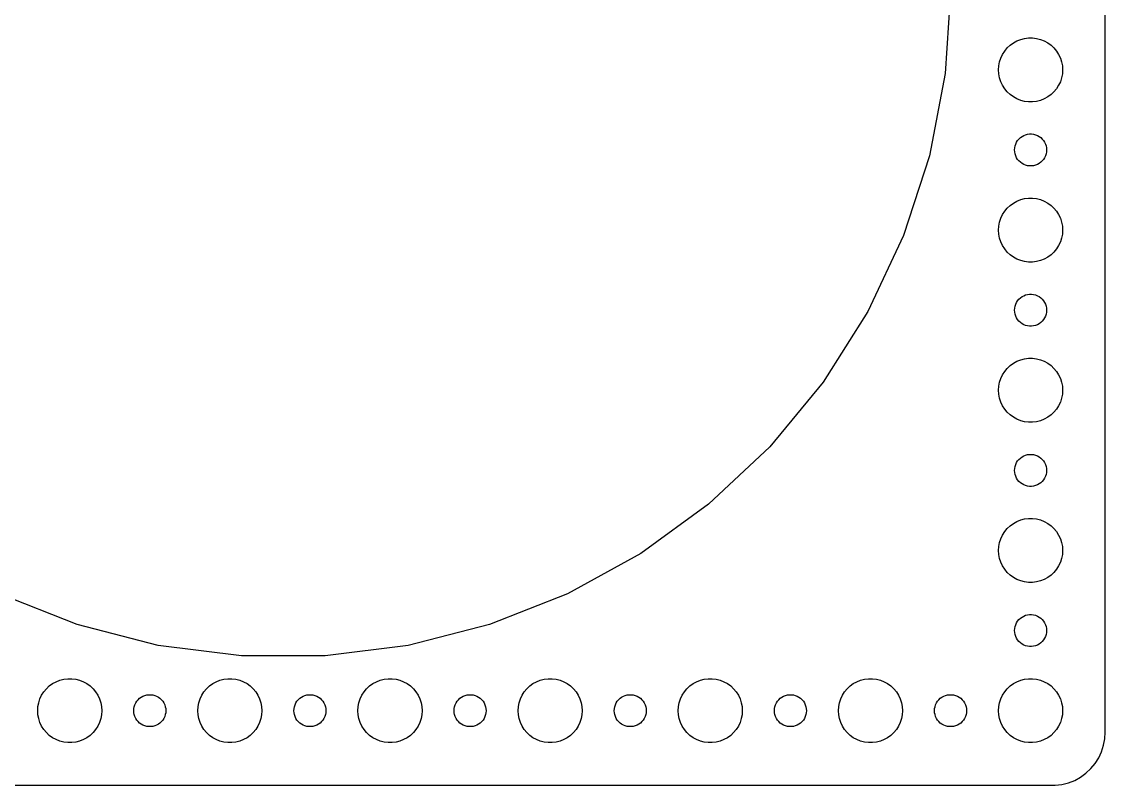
# Model space of a CAD drawing. Header units: metres. Extents: x -337 to 337, y -74 to 74.
# Drawn here: x 235.5 to 337, y -74.5 to -3 of the extents above; entities that cross this region are included whole.
import ezdxf

# ---------------------------------------------------------------- set-up
doc = ezdxf.new("R2010")
doc.units = ezdxf.units.M

msp = doc.modelspace()

# ---------------------------------------------------------------- linework, layer by layer
for p, q in [((337, -69.5), (337, 69.5)), ((322.5, 0), (322.007, -7.83331)), ((328.088, -5.18845), (328.393, -4.96701)), ((328.393, -4.96701), (328.723, -4.78551)), ((328.723, -4.78551), (329.073, -4.64682)), ((329.073, -4.64682), (329.438, -4.55313)), ((329.438, -4.55313), (329.812, -4.50591)), ((329.812, -4.50591), (330.188, -4.50591)), ((330.188, -4.50591), (330.562, -4.55313)), ((330.562, -4.55313), (330.927, -4.64682)), ((330.927, -4.64682), (331.277, -4.78551)), ((331.277, -4.78551), (331.607, -4.96701)), ((331.607, -4.96701), (331.912, -5.18845)), ((327.211, -6.39561), (327.371, -6.05473)), ((327.371, -6.05473), (327.573, -5.73663)), ((327.573, -5.73663), (327.813, -5.44635)), ((327.813, -5.44635), (328.088, -5.18845)), ((331.912, -5.18845), (332.187, -5.44635)), ((332.187, -5.44635), (332.427, -5.73663)), ((332.427, -5.73663), (332.629, -6.05473)), ((332.629, -6.05473), (332.789, -6.39561)), ((327.024, -7.12399), (327.094, -6.75392)), ((327.094, -6.75392), (327.211, -6.39561)), ((332.789, -6.39561), (332.906, -6.75392)), ((332.906, -6.75392), (332.976, -7.12399)), ((322.007, -7.83331), (320.536, -15.5431)), ((327, -7.5), (327.024, -7.12399)), ((327.024, -7.87599), (327, -7.5)), ((327.094, -8.24606), (327.024, -7.87599)), ((332.976, -7.87599), (332.906, -8.24606)), ((332.976, -7.12399), (333, -7.5)), ((333, -7.5), (332.976, -7.87599)), ((327.211, -8.60437), (327.094, -8.24606)), ((327.371, -8.94525), (327.211, -8.60437)), ((327.573, -9.26335), (327.371, -8.94525)), ((332.629, -8.94525), (332.427, -9.26335)), ((332.789, -8.60437), (332.629, -8.94525)), ((332.906, -8.24606), (332.789, -8.60437)), ((327.813, -9.55363), (327.573, -9.26335)), ((328.088, -9.81154), (327.813, -9.55363)), ((328.393, -10.033), (328.088, -9.81154)), ((328.723, -10.2145), (328.393, -10.033)), ((331.607, -10.033), (331.277, -10.2145)), ((331.912, -9.81154), (331.607, -10.033)), ((332.187, -9.55363), (331.912, -9.81154)), ((332.427, -9.26335), (332.187, -9.55363)), ((329.073, -10.3532), (328.723, -10.2145)), ((329.438, -10.4469), (329.073, -10.3532)), ((329.812, -10.4941), (329.438, -10.4469)), ((330.188, -10.4941), (329.812, -10.4941)), ((330.562, -10.4469), (330.188, -10.4941)), ((330.927, -10.3532), (330.562, -10.4469)), ((331.277, -10.2145), (330.927, -10.3532)), ((328.686, -14.2774), (328.786, -14.1183)), ((328.786, -14.1183), (328.907, -13.9732)), ((328.907, -13.9732), (329.044, -13.8442)), ((329.044, -13.8442), (329.196, -13.7335)), ((329.196, -13.7335), (329.361, -13.6427)), ((329.361, -13.6427), (329.536, -13.5734)), ((329.536, -13.5734), (329.719, -13.5266)), ((329.719, -13.5266), (329.906, -13.5029)), ((329.906, -13.5029), (330.094, -13.5029)), ((330.094, -13.5029), (330.281, -13.5266)), ((330.281, -13.5266), (330.464, -13.5734)), ((330.464, -13.5734), (330.639, -13.6427)), ((330.639, -13.6427), (330.804, -13.7335)), ((330.804, -13.7335), (330.956, -13.8442)), ((330.956, -13.8442), (331.093, -13.9732)), ((331.093, -13.9732), (331.214, -14.1183)), ((331.214, -14.1183), (331.314, -14.2774)), ((328.5, -15), (328.512, -14.812)), ((328.512, -15.188), (328.5, -15)), ((328.512, -14.812), (328.547, -14.627)), ((328.547, -15.373), (328.512, -15.188)), ((328.547, -14.627), (328.605, -14.4478)), ((328.605, -14.4478), (328.686, -14.2774)), ((331.314, -14.2774), (331.395, -14.4478)), ((331.395, -14.4478), (331.453, -14.627)), ((331.453, -14.627), (331.488, -14.812)), ((331.488, -15.188), (331.453, -15.373)), ((331.488, -14.812), (331.5, -15)), ((331.5, -15), (331.488, -15.188)), ((320.536, -15.5431), (318.111, -23.0078)), ((328.605, -15.5522), (328.547, -15.373)), ((328.686, -15.7226), (328.605, -15.5522)), ((328.786, -15.8817), (328.686, -15.7226)), ((328.907, -16.0268), (328.786, -15.8817)), ((329.044, -16.1558), (328.907, -16.0268)), ((329.196, -16.2665), (329.044, -16.1558)), ((330.956, -16.1558), (330.804, -16.2665)), ((331.093, -16.0268), (330.956, -16.1558)), ((331.214, -15.8817), (331.093, -16.0268)), ((331.314, -15.7226), (331.214, -15.8817)), ((331.395, -15.5522), (331.314, -15.7226)), ((331.453, -15.373), (331.395, -15.5522)), ((329.361, -16.3572), (329.196, -16.2665)), ((329.536, -16.4266), (329.361, -16.3572)), ((329.719, -16.4734), (329.536, -16.4266)), ((329.906, -16.497), (329.719, -16.4734)), ((330.094, -16.497), (329.906, -16.497)), ((330.281, -16.4734), (330.094, -16.497)), ((330.464, -16.4266), (330.281, -16.4734)), ((330.639, -16.3572), (330.464, -16.4266)), ((330.804, -16.2665), (330.639, -16.3572)), ((327.813, -20.4464), (328.088, -20.1884)), ((328.088, -20.1884), (328.393, -19.967)), ((328.393, -19.967), (328.723, -19.7855)), ((328.723, -19.7855), (329.073, -19.6468)), ((329.073, -19.6468), (329.438, -19.5531)), ((329.438, -19.5531), (329.812, -19.5059)), ((329.812, -19.5059), (330.188, -19.5059)), ((330.188, -19.5059), (330.562, -19.5531)), ((330.562, -19.5531), (330.927, -19.6468)), ((330.927, -19.6468), (331.277, -19.7855)), ((331.277, -19.7855), (331.607, -19.967)), ((331.607, -19.967), (331.912, -20.1884)), ((331.912, -20.1884), (332.187, -20.4464)), ((327.211, -21.3956), (327.371, -21.0547)), ((327.371, -21.0547), (327.573, -20.7366)), ((327.573, -20.7366), (327.813, -20.4464)), ((332.187, -20.4464), (332.427, -20.7366)), ((332.427, -20.7366), (332.629, -21.0547)), ((332.629, -21.0547), (332.789, -21.3956)), ((327, -22.5), (327.024, -22.124)), ((327.024, -22.124), (327.094, -21.7539)), ((327.094, -21.7539), (327.211, -21.3956)), ((332.789, -21.3956), (332.906, -21.7539)), ((332.906, -21.7539), (332.976, -22.124)), ((332.976, -22.124), (333, -22.5)), ((318.111, -23.0078), (314.769, -30.1096)), ((327.024, -22.876), (327, -22.5)), ((327.094, -23.2461), (327.024, -22.876)), ((327.211, -23.6044), (327.094, -23.2461)), ((332.906, -23.2461), (332.789, -23.6044)), ((332.976, -22.876), (332.906, -23.2461)), ((333, -22.5), (332.976, -22.876)), ((327.371, -23.9453), (327.211, -23.6044)), ((327.573, -24.2634), (327.371, -23.9453)), ((327.813, -24.5536), (327.573, -24.2634)), ((332.427, -24.2634), (332.187, -24.5536)), ((332.629, -23.9453), (332.427, -24.2634)), ((332.789, -23.6044), (332.629, -23.9453)), ((328.088, -24.8115), (327.813, -24.5536)), ((328.393, -25.033), (328.088, -24.8115)), ((328.723, -25.2145), (328.393, -25.033)), ((329.073, -25.3532), (328.723, -25.2145)), ((329.438, -25.4469), (329.073, -25.3532)), ((330.927, -25.3532), (330.562, -25.4469)), ((331.277, -25.2145), (330.927, -25.3532)), ((331.607, -25.033), (331.277, -25.2145)), ((331.912, -24.8115), (331.607, -25.033)), ((332.187, -24.5536), (331.912, -24.8115)), ((329.812, -25.4941), (329.438, -25.4469)), ((330.188, -25.4941), (329.812, -25.4941)), ((330.562, -25.4469), (330.188, -25.4941)), ((328.605, -29.4478), (328.686, -29.2774)), ((328.686, -29.2774), (328.786, -29.1183)), ((328.786, -29.1183), (328.907, -28.9732)), ((328.907, -28.9732), (329.044, -28.8442)), ((329.044, -28.8442), (329.196, -28.7335)), ((329.196, -28.7335), (329.361, -28.6427)), ((329.361, -28.6427), (329.536, -28.5734)), ((329.536, -28.5734), (329.719, -28.5266)), ((329.719, -28.5266), (329.906, -28.503)), ((329.906, -28.503), (330.094, -28.503)), ((330.094, -28.503), (330.281, -28.5266)), ((330.281, -28.5266), (330.464, -28.5734)), ((330.464, -28.5734), (330.639, -28.6427)), ((330.639, -28.6427), (330.804, -28.7335)), ((330.804, -28.7335), (330.956, -28.8442)), ((330.956, -28.8442), (331.093, -28.9732)), ((331.093, -28.9732), (331.214, -29.1183)), ((331.214, -29.1183), (331.314, -29.2774)), ((331.314, -29.2774), (331.395, -29.4478)), ((314.769, -30.1096), (310.564, -36.7366)), ((328.5, -30), (328.512, -29.812)), ((328.512, -30.188), (328.5, -30)), ((328.512, -29.812), (328.547, -29.627)), ((328.547, -30.373), (328.512, -30.188)), ((328.547, -29.627), (328.605, -29.4478)), ((328.605, -30.5522), (328.547, -30.373)), ((331.395, -29.4478), (331.453, -29.627)), ((331.453, -30.373), (331.395, -30.5522)), ((331.453, -29.627), (331.488, -29.812)), ((331.488, -30.188), (331.453, -30.373)), ((331.488, -29.812), (331.5, -30)), ((331.5, -30), (331.488, -30.188)), ((328.686, -30.7226), (328.605, -30.5522)), ((328.786, -30.8817), (328.686, -30.7226)), ((328.907, -31.0268), (328.786, -30.8817)), ((329.044, -31.1558), (328.907, -31.0268)), ((329.196, -31.2665), (329.044, -31.1558)), ((329.361, -31.3572), (329.196, -31.2665)), ((329.536, -31.4266), (329.361, -31.3572)), ((329.719, -31.4734), (329.536, -31.4266)), ((330.464, -31.4266), (330.281, -31.4734)), ((330.639, -31.3572), (330.464, -31.4266)), ((330.804, -31.2665), (330.639, -31.3572)), ((330.956, -31.1558), (330.804, -31.2665)), ((331.093, -31.0268), (330.956, -31.1558)), ((331.214, -30.8817), (331.093, -31.0268)), ((331.314, -30.7226), (331.214, -30.8817)), ((331.395, -30.5522), (331.314, -30.7226)), ((329.906, -31.497), (329.719, -31.4734)), ((330.094, -31.497), (329.906, -31.497)), ((330.281, -31.4734), (330.094, -31.497)), ((329.438, -34.5531), (329.812, -34.5059)), ((329.812, -34.5059), (330.188, -34.5059)), ((330.188, -34.5059), (330.562, -34.5531)), ((327.573, -35.7366), (327.813, -35.4464)), ((327.813, -35.4464), (328.088, -35.1885)), ((328.088, -35.1885), (328.393, -34.967)), ((328.393, -34.967), (328.723, -34.7855)), ((328.723, -34.7855), (329.073, -34.6468)), ((329.073, -34.6468), (329.438, -34.5531)), ((330.562, -34.5531), (330.927, -34.6468)), ((330.927, -34.6468), (331.277, -34.7855)), ((331.277, -34.7855), (331.607, -34.967)), ((331.607, -34.967), (331.912, -35.1885)), ((331.912, -35.1885), (332.187, -35.4464)), ((332.187, -35.4464), (332.427, -35.7366)), ((327.094, -36.7539), (327.211, -36.3956)), ((327.211, -36.3956), (327.371, -36.0547)), ((327.371, -36.0547), (327.573, -35.7366)), ((332.427, -35.7366), (332.629, -36.0547)), ((332.629, -36.0547), (332.789, -36.3956)), ((332.789, -36.3956), (332.906, -36.7539)), ((310.564, -36.7366), (305.561, -42.7842)), ((327, -37.5), (327.024, -37.124)), ((327.024, -37.876), (327, -37.5)), ((327.024, -37.124), (327.094, -36.7539)), ((332.906, -36.7539), (332.976, -37.124)), ((332.976, -37.124), (333, -37.5)), ((333, -37.5), (332.976, -37.876)), ((327.094, -38.2461), (327.024, -37.876)), ((327.211, -38.6044), (327.094, -38.2461)), ((332.906, -38.2461), (332.789, -38.6044)), ((332.976, -37.876), (332.906, -38.2461)), ((327.371, -38.9453), (327.211, -38.6044)), ((327.573, -39.2634), (327.371, -38.9453)), ((327.813, -39.5536), (327.573, -39.2634)), ((328.088, -39.8115), (327.813, -39.5536)), ((332.187, -39.5536), (331.912, -39.8115)), ((332.427, -39.2634), (332.187, -39.5536)), ((332.629, -38.9453), (332.427, -39.2634)), ((332.789, -38.6044), (332.629, -38.9453)), ((328.393, -40.033), (328.088, -39.8115)), ((328.723, -40.2145), (328.393, -40.033)), ((329.073, -40.3532), (328.723, -40.2145)), ((329.438, -40.4469), (329.073, -40.3532)), ((329.812, -40.4941), (329.438, -40.4469)), ((330.188, -40.4941), (329.812, -40.4941)), ((330.562, -40.4469), (330.188, -40.4941)), ((330.927, -40.3532), (330.562, -40.4469)), ((331.277, -40.2145), (330.927, -40.3532)), ((331.607, -40.033), (331.277, -40.2145)), ((331.912, -39.8115), (331.607, -40.033)), ((305.561, -42.7842), (299.839, -48.1571)), ((329.196, -43.7335), (329.361, -43.6428)), ((329.361, -43.6428), (329.536, -43.5734)), ((329.536, -43.5734), (329.719, -43.5266)), ((329.719, -43.5266), (329.906, -43.503)), ((329.906, -43.503), (330.094, -43.503)), ((330.094, -43.503), (330.281, -43.5266)), ((330.281, -43.5266), (330.464, -43.5734)), ((330.464, -43.5734), (330.639, -43.6428)), ((330.639, -43.6428), (330.804, -43.7335)), ((328.512, -44.812), (328.547, -44.627)), ((328.547, -44.627), (328.605, -44.4478)), ((328.605, -44.4478), (328.686, -44.2774)), ((328.686, -44.2774), (328.786, -44.1183)), ((328.786, -44.1183), (328.907, -43.9732)), ((328.907, -43.9732), (329.044, -43.8442)), ((329.044, -43.8442), (329.196, -43.7335)), ((330.804, -43.7335), (330.956, -43.8442)), ((330.956, -43.8442), (331.093, -43.9732)), ((331.093, -43.9732), (331.214, -44.1183)), ((331.214, -44.1183), (331.314, -44.2774)), ((331.314, -44.2774), (331.395, -44.4478)), ((331.395, -44.4478), (331.453, -44.627)), ((331.453, -44.627), (331.488, -44.812)), ((328.5, -45), (328.512, -44.812)), ((328.512, -45.188), (328.5, -45)), ((328.547, -45.373), (328.512, -45.188)), ((328.605, -45.5522), (328.547, -45.373)), ((328.686, -45.7226), (328.605, -45.5522)), ((331.395, -45.5522), (331.314, -45.7226)), ((331.453, -45.373), (331.395, -45.5522)), ((331.488, -45.188), (331.453, -45.373)), ((331.488, -44.812), (331.5, -45)), ((331.5, -45), (331.488, -45.188)), ((328.786, -45.8817), (328.686, -45.7226)), ((328.907, -46.0268), (328.786, -45.8817)), ((329.044, -46.1558), (328.907, -46.0268)), ((329.196, -46.2665), (329.044, -46.1558)), ((329.361, -46.3572), (329.196, -46.2665)), ((329.536, -46.4266), (329.361, -46.3572)), ((329.719, -46.4734), (329.536, -46.4266)), ((329.906, -46.497), (329.719, -46.4734)), ((330.094, -46.497), (329.906, -46.497)), ((330.281, -46.4734), (330.094, -46.497)), ((330.464, -46.4266), (330.281, -46.4734)), ((330.639, -46.3572), (330.464, -46.4266)), ((330.804, -46.2665), (330.639, -46.3572)), ((330.956, -46.1558), (330.804, -46.2665)), ((331.093, -46.0268), (330.956, -46.1558)), ((331.214, -45.8817), (331.093, -46.0268)), ((331.314, -45.7226), (331.214, -45.8817)), ((299.839, -48.1571), (293.489, -52.7705)), ((328.723, -49.7855), (329.073, -49.6468)), ((329.073, -49.6468), (329.438, -49.5531)), ((329.438, -49.5531), (329.812, -49.5059)), ((329.812, -49.5059), (330.188, -49.5059)), ((330.188, -49.5059), (330.562, -49.5531)), ((330.562, -49.5531), (330.927, -49.6468)), ((330.927, -49.6468), (331.277, -49.7855)), ((327.371, -51.0547), (327.573, -50.7366)), ((327.573, -50.7366), (327.813, -50.4464)), ((327.813, -50.4464), (328.088, -50.1885)), ((328.088, -50.1885), (328.393, -49.967)), ((328.393, -49.967), (328.723, -49.7855)), ((331.277, -49.7855), (331.607, -49.967)), ((331.607, -49.967), (331.912, -50.1885)), ((331.912, -50.1885), (332.187, -50.4464)), ((332.187, -50.4464), (332.427, -50.7366)), ((332.427, -50.7366), (332.629, -51.0547)), ((327.024, -52.124), (327.094, -51.7539)), ((327.094, -51.7539), (327.211, -51.3956)), ((327.211, -51.3956), (327.371, -51.0547)), ((332.629, -51.0547), (332.789, -51.3956)), ((332.789, -51.3956), (332.906, -51.7539)), ((332.906, -51.7539), (332.976, -52.124)), ((293.489, -52.7705), (286.611, -56.5517)), ((327, -52.5), (327.024, -52.124)), ((327.024, -52.876), (327, -52.5)), ((332.976, -52.124), (333, -52.5)), ((333, -52.5), (332.976, -52.876)), ((327.094, -53.2461), (327.024, -52.876)), ((327.211, -53.6044), (327.094, -53.2461)), ((327.371, -53.9453), (327.211, -53.6044)), ((332.789, -53.6044), (332.629, -53.9453)), ((332.906, -53.2461), (332.789, -53.6044)), ((332.976, -52.876), (332.906, -53.2461)), ((327.573, -54.2634), (327.371, -53.9453)), ((327.813, -54.5536), (327.573, -54.2634)), ((328.088, -54.8115), (327.813, -54.5536)), ((332.187, -54.5536), (331.912, -54.8115)), ((332.427, -54.2634), (332.187, -54.5536)), ((332.629, -53.9453), (332.427, -54.2634)), ((328.393, -55.033), (328.088, -54.8115)), ((328.723, -55.2145), (328.393, -55.033)), ((329.073, -55.3532), (328.723, -55.2145)), ((329.438, -55.4469), (329.073, -55.3532)), ((329.812, -55.4941), (329.438, -55.4469)), ((330.188, -55.4941), (329.812, -55.4941)), ((330.562, -55.4469), (330.188, -55.4941)), ((330.927, -55.3532), (330.562, -55.4469)), ((331.277, -55.2145), (330.927, -55.3532)), ((331.607, -55.033), (331.277, -55.2145)), ((331.912, -54.8115), (331.607, -55.033)), ((240.686, -59.441), (233.389, -56.5517)), ((286.611, -56.5517), (279.314, -59.441)), ((328.907, -58.9732), (329.044, -58.8442)), ((329.044, -58.8442), (329.196, -58.7335)), ((329.196, -58.7335), (329.361, -58.6428)), ((329.361, -58.6428), (329.536, -58.5734)), ((329.536, -58.5734), (329.719, -58.5266)), ((329.719, -58.5266), (329.906, -58.503)), ((329.906, -58.503), (330.094, -58.503)), ((330.094, -58.503), (330.281, -58.5266)), ((330.281, -58.5266), (330.464, -58.5734)), ((330.464, -58.5734), (330.639, -58.6428)), ((330.639, -58.6428), (330.804, -58.7335)), ((330.804, -58.7335), (330.956, -58.8442)), ((330.956, -58.8442), (331.093, -58.9732)), ((248.289, -61.3929), (240.686, -59.441)), ((279.314, -59.441), (271.711, -61.3929)), ((328.5, -60), (328.512, -59.812)), ((328.512, -59.812), (328.547, -59.627)), ((328.547, -59.627), (328.605, -59.4478)), ((328.605, -59.4478), (328.686, -59.2774)), ((328.686, -59.2774), (328.786, -59.1183)), ((328.786, -59.1183), (328.907, -58.9732)), ((331.093, -58.9732), (331.214, -59.1183)), ((331.214, -59.1183), (331.314, -59.2774)), ((331.314, -59.2774), (331.395, -59.4478)), ((331.395, -59.4478), (331.453, -59.627)), ((331.453, -59.627), (331.488, -59.812)), ((331.488, -59.812), (331.5, -60)), ((328.512, -60.188), (328.5, -60)), ((328.547, -60.373), (328.512, -60.188)), ((328.605, -60.5522), (328.547, -60.373)), ((328.686, -60.7226), (328.605, -60.5522)), ((328.786, -60.8817), (328.686, -60.7226)), ((328.907, -61.0268), (328.786, -60.8817)), ((331.214, -60.8817), (331.093, -61.0268)), ((331.314, -60.7226), (331.214, -60.8817)), ((331.395, -60.5522), (331.314, -60.7226)), ((331.453, -60.373), (331.395, -60.5522)), ((331.488, -60.188), (331.453, -60.373)), ((331.5, -60), (331.488, -60.188)), ((256.076, -62.3767), (248.289, -61.3929)), ((271.711, -61.3929), (263.924, -62.3767)), ((329.044, -61.1558), (328.907, -61.0268)), ((329.196, -61.2665), (329.044, -61.1558)), ((329.361, -61.3572), (329.196, -61.2665)), ((329.536, -61.4266), (329.361, -61.3572)), ((329.719, -61.4734), (329.536, -61.4266)), ((329.906, -61.497), (329.719, -61.4734)), ((330.094, -61.497), (329.906, -61.497)), ((330.281, -61.4734), (330.094, -61.497)), ((330.464, -61.4266), (330.281, -61.4734)), ((330.639, -61.3572), (330.464, -61.4266)), ((330.804, -61.2665), (330.639, -61.3572)), ((330.956, -61.1558), (330.804, -61.2665)), ((331.093, -61.0268), (330.956, -61.1558)), ((263.924, -62.3767), (256.076, -62.3767)), ((238.393, -64.967), (238.723, -64.7855)), ((238.723, -64.7855), (239.073, -64.6468)), ((239.073, -64.6468), (239.438, -64.5531)), ((239.438, -64.5531), (239.812, -64.5059)), ((239.812, -64.5059), (240.188, -64.5059)), ((240.188, -64.5059), (240.562, -64.5531)), ((240.562, -64.5531), (240.927, -64.6468)), ((240.927, -64.6468), (241.277, -64.7855)), ((241.277, -64.7855), (241.607, -64.967)), ((253.393, -64.967), (253.723, -64.7855)), ((253.723, -64.7855), (254.073, -64.6468)), ((254.073, -64.6468), (254.438, -64.5531)), ((254.438, -64.5531), (254.812, -64.5059)), ((254.812, -64.5059), (255.188, -64.5059)), ((255.188, -64.5059), (255.562, -64.5531)), ((255.562, -64.5531), (255.927, -64.6468)), ((255.927, -64.6468), (256.277, -64.7855)), ((256.277, -64.7855), (256.607, -64.967)), ((268.393, -64.967), (268.723, -64.7855)), ((268.723, -64.7855), (269.073, -64.6468)), ((269.073, -64.6468), (269.438, -64.5531)), ((269.438, -64.5531), (269.812, -64.5059)), ((269.812, -64.5059), (270.188, -64.5059)), ((270.188, -64.5059), (270.562, -64.5531)), ((270.562, -64.5531), (270.927, -64.6468)), ((270.927, -64.6468), (271.277, -64.7855)), ((271.277, -64.7855), (271.607, -64.967)), ((283.393, -64.967), (283.723, -64.7855)), ((283.723, -64.7855), (284.073, -64.6468)), ((284.073, -64.6468), (284.438, -64.5531)), ((284.438, -64.5531), (284.812, -64.5059)), ((284.812, -64.5059), (285.188, -64.5059)), ((285.188, -64.5059), (285.562, -64.5531)), ((285.562, -64.5531), (285.927, -64.6468)), ((285.927, -64.6468), (286.277, -64.7855)), ((286.277, -64.7855), (286.607, -64.967)), ((298.393, -64.967), (298.723, -64.7855)), ((298.723, -64.7855), (299.073, -64.6468)), ((299.073, -64.6468), (299.438, -64.5531)), ((299.438, -64.5531), (299.812, -64.5059)), ((299.812, -64.5059), (300.188, -64.5059)), ((300.188, -64.5059), (300.562, -64.5531)), ((300.562, -64.5531), (300.927, -64.6468)), ((300.927, -64.6468), (301.277, -64.7855)), ((301.277, -64.7855), (301.607, -64.967)), ((313.393, -64.967), (313.723, -64.7855)), ((313.723, -64.7855), (314.073, -64.6468)), ((314.073, -64.6468), (314.438, -64.5531)), ((314.438, -64.5531), (314.812, -64.5059)), ((314.812, -64.5059), (315.188, -64.5059)), ((315.188, -64.5059), (315.562, -64.5531)), ((315.562, -64.5531), (315.927, -64.6468)), ((315.927, -64.6468), (316.277, -64.7855)), ((316.277, -64.7855), (316.607, -64.967)), ((328.393, -64.967), (328.723, -64.7855)), ((328.723, -64.7855), (329.073, -64.6468)), ((329.073, -64.6468), (329.438, -64.5531)), ((329.438, -64.5531), (329.812, -64.5059)), ((329.812, -64.5059), (330.188, -64.5059)), ((330.188, -64.5059), (330.562, -64.5531)), ((330.562, -64.5531), (330.927, -64.6468)), ((330.927, -64.6468), (331.277, -64.7855)), ((331.277, -64.7855), (331.607, -64.967)), ((237.371, -66.0547), (237.573, -65.7366)), ((237.573, -65.7366), (237.813, -65.4464)), ((237.813, -65.4464), (238.088, -65.1885)), ((238.088, -65.1885), (238.393, -64.967)), ((241.607, -64.967), (241.912, -65.1885)), ((241.912, -65.1885), (242.187, -65.4464)), ((242.187, -65.4464), (242.427, -65.7366)), ((242.427, -65.7366), (242.629, -66.0547)), ((252.371, -66.0547), (252.573, -65.7366)), ((252.573, -65.7366), (252.813, -65.4464)), ((252.813, -65.4464), (253.088, -65.1885)), ((253.088, -65.1885), (253.393, -64.967)), ((256.607, -64.967), (256.912, -65.1885)), ((256.912, -65.1885), (257.187, -65.4464)), ((257.187, -65.4464), (257.427, -65.7366)), ((257.427, -65.7366), (257.629, -66.0547)), ((267.371, -66.0547), (267.573, -65.7366)), ((267.573, -65.7366), (267.813, -65.4464)), ((267.813, -65.4464), (268.088, -65.1885)), ((268.088, -65.1885), (268.393, -64.967)), ((271.607, -64.967), (271.912, -65.1885)), ((271.912, -65.1885), (272.187, -65.4464)), ((272.187, -65.4464), (272.427, -65.7366)), ((272.427, -65.7366), (272.629, -66.0547)), ((282.371, -66.0547), (282.573, -65.7366)), ((282.573, -65.7366), (282.813, -65.4464)), ((282.813, -65.4464), (283.088, -65.1885)), ((283.088, -65.1885), (283.393, -64.967)), ((286.607, -64.967), (286.912, -65.1885)), ((286.912, -65.1885), (287.187, -65.4464)), ((287.187, -65.4464), (287.427, -65.7366)), ((287.427, -65.7366), (287.629, -66.0547)), ((297.371, -66.0547), (297.573, -65.7366)), ((297.573, -65.7366), (297.813, -65.4464)), ((297.813, -65.4464), (298.088, -65.1885)), ((298.088, -65.1885), (298.393, -64.967)), ((301.607, -64.967), (301.912, -65.1885)), ((301.912, -65.1885), (302.187, -65.4464)), ((302.187, -65.4464), (302.427, -65.7366)), ((302.427, -65.7366), (302.629, -66.0547)), ((312.371, -66.0547), (312.573, -65.7366)), ((312.573, -65.7366), (312.813, -65.4464)), ((312.813, -65.4464), (313.088, -65.1885)), ((313.088, -65.1885), (313.393, -64.967)), ((316.607, -64.967), (316.912, -65.1885)), ((316.912, -65.1885), (317.187, -65.4464)), ((317.187, -65.4464), (317.427, -65.7366)), ((317.427, -65.7366), (317.629, -66.0547)), ((327.371, -66.0547), (327.573, -65.7366)), ((327.573, -65.7366), (327.813, -65.4464)), ((327.813, -65.4464), (328.088, -65.1885)), ((328.088, -65.1885), (328.393, -64.967)), ((331.607, -64.967), (331.912, -65.1885)), ((331.912, -65.1885), (332.187, -65.4464)), ((332.187, -65.4464), (332.427, -65.7366)), ((332.427, -65.7366), (332.629, -66.0547)), ((237.024, -67.124), (237.094, -66.7539)), ((237.094, -66.7539), (237.211, -66.3956)), ((237.211, -66.3956), (237.371, -66.0547)), ((242.629, -66.0547), (242.789, -66.3956)), ((242.789, -66.3956), (242.906, -66.7539)), ((242.906, -66.7539), (242.976, -67.124)), ((246.047, -67.127), (246.105, -66.9478)), ((246.105, -66.9478), (246.186, -66.7774)), ((246.186, -66.7774), (246.286, -66.6183)), ((246.286, -66.6183), (246.407, -66.4732)), ((246.407, -66.4732), (246.544, -66.3442)), ((246.544, -66.3442), (246.696, -66.2335)), ((246.696, -66.2335), (246.861, -66.1428)), ((246.861, -66.1428), (247.036, -66.0734)), ((247.036, -66.0734), (247.219, -66.0266)), ((247.219, -66.0266), (247.406, -66.003)), ((247.406, -66.003), (247.594, -66.003)), ((247.594, -66.003), (247.781, -66.0266)), ((247.781, -66.0266), (247.964, -66.0734)), ((247.964, -66.0734), (248.139, -66.1428)), ((248.139, -66.1428), (248.304, -66.2335)), ((248.304, -66.2335), (248.456, -66.3442)), ((248.456, -66.3442), (248.593, -66.4732)), ((248.593, -66.4732), (248.714, -66.6183)), ((248.714, -66.6183), (248.814, -66.7774)), ((248.814, -66.7774), (248.895, -66.9478)), ((248.895, -66.9478), (248.953, -67.127)), ((252.024, -67.124), (252.094, -66.7539)), ((252.094, -66.7539), (252.211, -66.3956)), ((252.211, -66.3956), (252.371, -66.0547)), ((257.629, -66.0547), (257.789, -66.3956)), ((257.789, -66.3956), (257.906, -66.7539)), ((257.906, -66.7539), (257.976, -67.124)), ((261.047, -67.127), (261.105, -66.9478)), ((261.105, -66.9478), (261.186, -66.7774)), ((261.186, -66.7774), (261.286, -66.6183)), ((261.286, -66.6183), (261.407, -66.4732)), ((261.407, -66.4732), (261.544, -66.3442)), ((261.544, -66.3442), (261.696, -66.2335)), ((261.696, -66.2335), (261.861, -66.1428)), ((261.861, -66.1428), (262.036, -66.0734)), ((262.036, -66.0734), (262.219, -66.0266)), ((262.219, -66.0266), (262.406, -66.003)), ((262.406, -66.003), (262.594, -66.003)), ((262.594, -66.003), (262.781, -66.0266)), ((262.781, -66.0266), (262.964, -66.0734)), ((262.964, -66.0734), (263.139, -66.1428)), ((263.139, -66.1428), (263.304, -66.2335)), ((263.304, -66.2335), (263.456, -66.3442)), ((263.456, -66.3442), (263.593, -66.4732)), ((263.593, -66.4732), (263.714, -66.6183)), ((263.714, -66.6183), (263.814, -66.7774)), ((263.814, -66.7774), (263.895, -66.9478)), ((263.895, -66.9478), (263.953, -67.127)), ((267.024, -67.124), (267.094, -66.7539)), ((267.094, -66.7539), (267.211, -66.3956)), ((267.211, -66.3956), (267.371, -66.0547)), ((272.629, -66.0547), (272.789, -66.3956)), ((272.789, -66.3956), (272.906, -66.7539)), ((272.906, -66.7539), (272.976, -67.124)), ((276.047, -67.127), (276.105, -66.9478)), ((276.105, -66.9478), (276.186, -66.7774)), ((276.186, -66.7774), (276.286, -66.6183)), ((276.286, -66.6183), (276.407, -66.4732)), ((276.407, -66.4732), (276.544, -66.3442)), ((276.544, -66.3442), (276.696, -66.2335)), ((276.696, -66.2335), (276.861, -66.1428)), ((276.861, -66.1428), (277.036, -66.0734)), ((277.036, -66.0734), (277.219, -66.0266)), ((277.219, -66.0266), (277.406, -66.003)), ((277.406, -66.003), (277.594, -66.003)), ((277.594, -66.003), (277.781, -66.0266)), ((277.781, -66.0266), (277.964, -66.0734)), ((277.964, -66.0734), (278.139, -66.1428)), ((278.139, -66.1428), (278.304, -66.2335)), ((278.304, -66.2335), (278.456, -66.3442)), ((278.456, -66.3442), (278.593, -66.4732)), ((278.593, -66.4732), (278.714, -66.6183)), ((278.714, -66.6183), (278.814, -66.7774)), ((278.814, -66.7774), (278.895, -66.9478)), ((278.895, -66.9478), (278.953, -67.127)), ((282.024, -67.124), (282.094, -66.7539)), ((282.094, -66.7539), (282.211, -66.3956)), ((282.211, -66.3956), (282.371, -66.0547)), ((287.629, -66.0547), (287.789, -66.3956)), ((287.789, -66.3956), (287.906, -66.7539)), ((287.906, -66.7539), (287.976, -67.124)), ((291.047, -67.127), (291.105, -66.9478)), ((291.105, -66.9478), (291.186, -66.7774)), ((291.186, -66.7774), (291.286, -66.6183)), ((291.286, -66.6183), (291.407, -66.4732)), ((291.407, -66.4732), (291.544, -66.3442)), ((291.544, -66.3442), (291.696, -66.2335)), ((291.696, -66.2335), (291.861, -66.1428)), ((291.861, -66.1428), (292.036, -66.0734)), ((292.036, -66.0734), (292.219, -66.0266)), ((292.219, -66.0266), (292.406, -66.003)), ((292.406, -66.003), (292.594, -66.003)), ((292.594, -66.003), (292.781, -66.0266)), ((292.781, -66.0266), (292.964, -66.0734)), ((292.964, -66.0734), (293.139, -66.1428)), ((293.139, -66.1428), (293.304, -66.2335)), ((293.304, -66.2335), (293.456, -66.3442)), ((293.456, -66.3442), (293.593, -66.4732)), ((293.593, -66.4732), (293.714, -66.6183)), ((293.714, -66.6183), (293.814, -66.7774)), ((293.814, -66.7774), (293.895, -66.9478)), ((293.895, -66.9478), (293.953, -67.127)), ((297.024, -67.124), (297.094, -66.7539)), ((297.094, -66.7539), (297.211, -66.3956)), ((297.211, -66.3956), (297.371, -66.0547)), ((302.629, -66.0547), (302.789, -66.3956)), ((302.789, -66.3956), (302.906, -66.7539)), ((302.906, -66.7539), (302.976, -67.124)), ((306.047, -67.127), (306.105, -66.9478)), ((306.105, -66.9478), (306.186, -66.7774)), ((306.186, -66.7774), (306.286, -66.6183)), ((306.286, -66.6183), (306.407, -66.4732)), ((306.407, -66.4732), (306.544, -66.3442)), ((306.544, -66.3442), (306.696, -66.2335)), ((306.696, -66.2335), (306.861, -66.1428)), ((306.861, -66.1428), (307.036, -66.0734)), ((307.036, -66.0734), (307.219, -66.0266)), ((307.219, -66.0266), (307.406, -66.003)), ((307.406, -66.003), (307.594, -66.003)), ((307.594, -66.003), (307.781, -66.0266)), ((307.781, -66.0266), (307.964, -66.0734)), ((307.964, -66.0734), (308.139, -66.1428)), ((308.139, -66.1428), (308.304, -66.2335)), ((308.304, -66.2335), (308.456, -66.3442)), ((308.456, -66.3442), (308.593, -66.4732)), ((308.593, -66.4732), (308.714, -66.6183)), ((308.714, -66.6183), (308.814, -66.7774)), ((308.814, -66.7774), (308.895, -66.9478)), ((308.895, -66.9478), (308.953, -67.127)), ((312.024, -67.124), (312.094, -66.7539)), ((312.094, -66.7539), (312.211, -66.3956)), ((312.211, -66.3956), (312.371, -66.0547)), ((317.629, -66.0547), (317.789, -66.3956)), ((317.789, -66.3956), (317.906, -66.7539)), ((317.906, -66.7539), (317.976, -67.124)), ((321.047, -67.127), (321.105, -66.9478)), ((321.105, -66.9478), (321.186, -66.7774)), ((321.186, -66.7774), (321.286, -66.6183)), ((321.286, -66.6183), (321.407, -66.4732)), ((321.407, -66.4732), (321.544, -66.3442)), ((321.544, -66.3442), (321.696, -66.2335)), ((321.696, -66.2335), (321.861, -66.1428)), ((321.861, -66.1428), (322.036, -66.0734)), ((322.036, -66.0734), (322.219, -66.0266)), ((322.219, -66.0266), (322.406, -66.003)), ((322.406, -66.003), (322.594, -66.003)), ((322.594, -66.003), (322.781, -66.0266)), ((322.781, -66.0266), (322.964, -66.0734)), ((322.964, -66.0734), (323.139, -66.1428)), ((323.139, -66.1428), (323.304, -66.2335)), ((323.304, -66.2335), (323.456, -66.3442)), ((323.456, -66.3442), (323.593, -66.4732)), ((323.593, -66.4732), (323.714, -66.6183)), ((323.714, -66.6183), (323.814, -66.7774)), ((323.814, -66.7774), (323.895, -66.9478)), ((323.895, -66.9478), (323.953, -67.127)), ((327.024, -67.124), (327.094, -66.7539)), ((327.094, -66.7539), (327.211, -66.3956)), ((327.211, -66.3956), (327.371, -66.0547)), ((332.629, -66.0547), (332.789, -66.3956)), ((332.789, -66.3956), (332.906, -66.7539)), ((332.906, -66.7539), (332.976, -67.124)), ((237, -67.5), (237.024, -67.124)), ((237.024, -67.876), (237, -67.5)), ((237.094, -68.2461), (237.024, -67.876)), ((242.976, -67.876), (242.906, -68.2461)), ((242.976, -67.124), (243, -67.5)), ((243, -67.5), (242.976, -67.876)), ((246, -67.5), (246.012, -67.312)), ((246.012, -67.688), (246, -67.5)), ((246.012, -67.312), (246.047, -67.127)), ((246.047, -67.873), (246.012, -67.688)), ((246.105, -68.0522), (246.047, -67.873)), ((248.953, -67.873), (248.895, -68.0522)), ((248.953, -67.127), (248.988, -67.312)), ((248.988, -67.688), (248.953, -67.873)), ((248.988, -67.312), (249, -67.5)), ((249, -67.5), (248.988, -67.688)), ((252, -67.5), (252.024, -67.124)), ((252.024, -67.876), (252, -67.5)), ((252.094, -68.2461), (252.024, -67.876)), ((257.976, -67.876), (257.906, -68.2461)), ((257.976, -67.124), (258, -67.5)), ((258, -67.5), (257.976, -67.876)), ((261, -67.5), (261.012, -67.312)), ((261.012, -67.688), (261, -67.5)), ((261.012, -67.312), (261.047, -67.127)), ((261.047, -67.873), (261.012, -67.688)), ((261.105, -68.0522), (261.047, -67.873)), ((263.953, -67.873), (263.895, -68.0522)), ((263.953, -67.127), (263.988, -67.312)), ((263.988, -67.688), (263.953, -67.873)), ((263.988, -67.312), (264, -67.5)), ((264, -67.5), (263.988, -67.688)), ((267, -67.5), (267.024, -67.124)), ((267.024, -67.876), (267, -67.5)), ((267.094, -68.2461), (267.024, -67.876)), ((272.976, -67.876), (272.906, -68.2461)), ((272.976, -67.124), (273, -67.5)), ((273, -67.5), (272.976, -67.876)), ((276, -67.5), (276.012, -67.312)), ((276.012, -67.688), (276, -67.5)), ((276.012, -67.312), (276.047, -67.127)), ((276.047, -67.873), (276.012, -67.688)), ((276.105, -68.0522), (276.047, -67.873)), ((278.953, -67.873), (278.895, -68.0522)), ((278.953, -67.127), (278.988, -67.312)), ((278.988, -67.688), (278.953, -67.873)), ((278.988, -67.312), (279, -67.5)), ((279, -67.5), (278.988, -67.688)), ((282, -67.5), (282.024, -67.124)), ((282.024, -67.876), (282, -67.5)), ((282.094, -68.2461), (282.024, -67.876)), ((287.976, -67.876), (287.906, -68.2461)), ((287.976, -67.124), (288, -67.5)), ((288, -67.5), (287.976, -67.876)), ((291, -67.5), (291.012, -67.312)), ((291.012, -67.688), (291, -67.5)), ((291.012, -67.312), (291.047, -67.127)), ((291.047, -67.873), (291.012, -67.688)), ((291.105, -68.0522), (291.047, -67.873)), ((293.953, -67.873), (293.895, -68.0522)), ((293.953, -67.127), (293.988, -67.312)), ((293.988, -67.688), (293.953, -67.873)), ((293.988, -67.312), (294, -67.5)), ((294, -67.5), (293.988, -67.688)), ((297, -67.5), (297.024, -67.124)), ((297.024, -67.876), (297, -67.5)), ((297.094, -68.2461), (297.024, -67.876)), ((302.976, -67.876), (302.906, -68.2461)), ((302.976, -67.124), (303, -67.5)), ((303, -67.5), (302.976, -67.876)), ((306, -67.5), (306.012, -67.312)), ((306.012, -67.688), (306, -67.5)), ((306.012, -67.312), (306.047, -67.127)), ((306.047, -67.873), (306.012, -67.688)), ((306.105, -68.0522), (306.047, -67.873)), ((308.953, -67.873), (308.895, -68.0522)), ((308.953, -67.127), (308.988, -67.312)), ((308.988, -67.688), (308.953, -67.873)), ((308.988, -67.312), (309, -67.5)), ((309, -67.5), (308.988, -67.688)), ((312, -67.5), (312.024, -67.124)), ((312.024, -67.876), (312, -67.5)), ((312.094, -68.2461), (312.024, -67.876)), ((317.976, -67.876), (317.906, -68.2461)), ((317.976, -67.124), (318, -67.5)), ((318, -67.5), (317.976, -67.876)), ((321, -67.5), (321.012, -67.312)), ((321.012, -67.688), (321, -67.5)), ((321.012, -67.312), (321.047, -67.127)), ((321.047, -67.873), (321.012, -67.688)), ((321.105, -68.0522), (321.047, -67.873)), ((323.953, -67.873), (323.895, -68.0522)), ((323.953, -67.127), (323.988, -67.312)), ((323.988, -67.688), (323.953, -67.873)), ((323.988, -67.312), (324, -67.5)), ((324, -67.5), (323.988, -67.688)), ((327, -67.5), (327.024, -67.124)), ((327.024, -67.876), (327, -67.5)), ((327.094, -68.2461), (327.024, -67.876)), ((332.976, -67.876), (332.906, -68.2461)), ((332.976, -67.124), (333, -67.5)), ((333, -67.5), (332.976, -67.876)), ((237.211, -68.6044), (237.094, -68.2461)), ((237.371, -68.9453), (237.211, -68.6044)), ((237.573, -69.2634), (237.371, -68.9453)), ((242.629, -68.9453), (242.427, -69.2634)), ((242.789, -68.6044), (242.629, -68.9453)), ((242.906, -68.2461), (242.789, -68.6044)), ((246.186, -68.2226), (246.105, -68.0522)), ((246.286, -68.3817), (246.186, -68.2226)), ((246.407, -68.5268), (246.286, -68.3817)), ((246.544, -68.6558), (246.407, -68.5268)), ((246.696, -68.7665), (246.544, -68.6558)), ((246.861, -68.8572), (246.696, -68.7665)), ((247.036, -68.9266), (246.861, -68.8572)), ((247.219, -68.9734), (247.036, -68.9266)), ((247.406, -68.997), (247.219, -68.9734)), ((247.594, -68.997), (247.406, -68.997)), ((247.781, -68.9734), (247.594, -68.997)), ((247.964, -68.9266), (247.781, -68.9734)), ((248.139, -68.8572), (247.964, -68.9266)), ((248.304, -68.7665), (248.139, -68.8572)), ((248.456, -68.6558), (248.304, -68.7665)), ((248.593, -68.5268), (248.456, -68.6558)), ((248.714, -68.3817), (248.593, -68.5268)), ((248.814, -68.2226), (248.714, -68.3817)), ((248.895, -68.0522), (248.814, -68.2226)), ((252.211, -68.6044), (252.094, -68.2461)), ((252.371, -68.9453), (252.211, -68.6044)), ((252.573, -69.2634), (252.371, -68.9453)), ((257.629, -68.9453), (257.427, -69.2634)), ((257.789, -68.6044), (257.629, -68.9453)), ((257.906, -68.2461), (257.789, -68.6044)), ((261.186, -68.2226), (261.105, -68.0522)), ((261.286, -68.3817), (261.186, -68.2226)), ((261.407, -68.5268), (261.286, -68.3817)), ((261.544, -68.6558), (261.407, -68.5268)), ((261.696, -68.7665), (261.544, -68.6558)), ((261.861, -68.8572), (261.696, -68.7665)), ((262.036, -68.9266), (261.861, -68.8572)), ((262.219, -68.9734), (262.036, -68.9266)), ((262.406, -68.997), (262.219, -68.9734)), ((262.594, -68.997), (262.406, -68.997)), ((262.781, -68.9734), (262.594, -68.997)), ((262.964, -68.9266), (262.781, -68.9734)), ((263.139, -68.8572), (262.964, -68.9266)), ((263.304, -68.7665), (263.139, -68.8572)), ((263.456, -68.6558), (263.304, -68.7665)), ((263.593, -68.5268), (263.456, -68.6558)), ((263.714, -68.3817), (263.593, -68.5268)), ((263.814, -68.2226), (263.714, -68.3817)), ((263.895, -68.0522), (263.814, -68.2226)), ((267.211, -68.6044), (267.094, -68.2461)), ((267.371, -68.9453), (267.211, -68.6044)), ((267.573, -69.2634), (267.371, -68.9453)), ((272.629, -68.9453), (272.427, -69.2634)), ((272.789, -68.6044), (272.629, -68.9453)), ((272.906, -68.2461), (272.789, -68.6044)), ((276.186, -68.2226), (276.105, -68.0522)), ((276.286, -68.3817), (276.186, -68.2226)), ((276.407, -68.5268), (276.286, -68.3817)), ((276.544, -68.6558), (276.407, -68.5268)), ((276.696, -68.7665), (276.544, -68.6558)), ((276.861, -68.8572), (276.696, -68.7665)), ((277.036, -68.9266), (276.861, -68.8572)), ((277.219, -68.9734), (277.036, -68.9266)), ((277.406, -68.997), (277.219, -68.9734)), ((277.594, -68.997), (277.406, -68.997)), ((277.781, -68.9734), (277.594, -68.997)), ((277.964, -68.9266), (277.781, -68.9734)), ((278.139, -68.8572), (277.964, -68.9266)), ((278.304, -68.7665), (278.139, -68.8572)), ((278.456, -68.6558), (278.304, -68.7665)), ((278.593, -68.5268), (278.456, -68.6558)), ((278.714, -68.3817), (278.593, -68.5268)), ((278.814, -68.2226), (278.714, -68.3817)), ((278.895, -68.0522), (278.814, -68.2226)), ((282.211, -68.6044), (282.094, -68.2461)), ((282.371, -68.9453), (282.211, -68.6044)), ((282.573, -69.2634), (282.371, -68.9453)), ((287.629, -68.9453), (287.427, -69.2634)), ((287.789, -68.6044), (287.629, -68.9453)), ((287.906, -68.2461), (287.789, -68.6044)), ((291.186, -68.2226), (291.105, -68.0522)), ((291.286, -68.3817), (291.186, -68.2226)), ((291.407, -68.5268), (291.286, -68.3817)), ((291.544, -68.6558), (291.407, -68.5268)), ((291.696, -68.7665), (291.544, -68.6558)), ((291.861, -68.8572), (291.696, -68.7665)), ((292.036, -68.9266), (291.861, -68.8572)), ((292.219, -68.9734), (292.036, -68.9266)), ((292.406, -68.997), (292.219, -68.9734)), ((292.594, -68.997), (292.406, -68.997)), ((292.781, -68.9734), (292.594, -68.997)), ((292.964, -68.9266), (292.781, -68.9734)), ((293.139, -68.8572), (292.964, -68.9266)), ((293.304, -68.7665), (293.139, -68.8572)), ((293.456, -68.6558), (293.304, -68.7665)), ((293.593, -68.5268), (293.456, -68.6558)), ((293.714, -68.3817), (293.593, -68.5268)), ((293.814, -68.2226), (293.714, -68.3817)), ((293.895, -68.0522), (293.814, -68.2226)), ((297.211, -68.6044), (297.094, -68.2461)), ((297.371, -68.9453), (297.211, -68.6044)), ((297.573, -69.2634), (297.371, -68.9453)), ((302.629, -68.9453), (302.427, -69.2634)), ((302.789, -68.6044), (302.629, -68.9453)), ((302.906, -68.2461), (302.789, -68.6044)), ((306.186, -68.2226), (306.105, -68.0522)), ((306.286, -68.3817), (306.186, -68.2226)), ((306.407, -68.5268), (306.286, -68.3817)), ((306.544, -68.6558), (306.407, -68.5268)), ((306.696, -68.7665), (306.544, -68.6558)), ((306.861, -68.8572), (306.696, -68.7665)), ((307.036, -68.9266), (306.861, -68.8572)), ((307.219, -68.9734), (307.036, -68.9266)), ((307.406, -68.997), (307.219, -68.9734)), ((307.594, -68.997), (307.406, -68.997)), ((307.781, -68.9734), (307.594, -68.997)), ((307.964, -68.9266), (307.781, -68.9734)), ((308.139, -68.8572), (307.964, -68.9266)), ((308.304, -68.7665), (308.139, -68.8572)), ((308.456, -68.6558), (308.304, -68.7665)), ((308.593, -68.5268), (308.456, -68.6558)), ((308.714, -68.3817), (308.593, -68.5268)), ((308.814, -68.2226), (308.714, -68.3817)), ((308.895, -68.0522), (308.814, -68.2226)), ((312.211, -68.6044), (312.094, -68.2461)), ((312.371, -68.9453), (312.211, -68.6044)), ((312.573, -69.2634), (312.371, -68.9453)), ((317.629, -68.9453), (317.427, -69.2634)), ((317.789, -68.6044), (317.629, -68.9453)), ((317.906, -68.2461), (317.789, -68.6044)), ((321.186, -68.2226), (321.105, -68.0522)), ((321.286, -68.3817), (321.186, -68.2226)), ((321.407, -68.5268), (321.286, -68.3817)), ((321.544, -68.6558), (321.407, -68.5268)), ((321.696, -68.7665), (321.544, -68.6558)), ((321.861, -68.8572), (321.696, -68.7665)), ((322.036, -68.9266), (321.861, -68.8572)), ((322.219, -68.9734), (322.036, -68.9266)), ((322.406, -68.997), (322.219, -68.9734)), ((322.594, -68.997), (322.406, -68.997)), ((322.781, -68.9734), (322.594, -68.997)), ((322.964, -68.9266), (322.781, -68.9734)), ((323.139, -68.8572), (322.964, -68.9266)), ((323.304, -68.7665), (323.139, -68.8572)), ((323.456, -68.6558), (323.304, -68.7665)), ((323.593, -68.5268), (323.456, -68.6558)), ((323.714, -68.3817), (323.593, -68.5268)), ((323.814, -68.2226), (323.714, -68.3817)), ((323.895, -68.0522), (323.814, -68.2226)), ((327.211, -68.6044), (327.094, -68.2461)), ((327.371, -68.9453), (327.211, -68.6044)), ((327.573, -69.2634), (327.371, -68.9453)), ((332.629, -68.9453), (332.427, -69.2634)), ((332.789, -68.6044), (332.629, -68.9453)), ((332.906, -68.2461), (332.789, -68.6044)), ((237.813, -69.5536), (237.573, -69.2634)), ((238.088, -69.8115), (237.813, -69.5536)), ((238.393, -70.033), (238.088, -69.8115)), ((238.723, -70.2145), (238.393, -70.033)), ((241.607, -70.033), (241.277, -70.2145)), ((241.912, -69.8115), (241.607, -70.033)), ((242.187, -69.5536), (241.912, -69.8115)), ((242.427, -69.2634), (242.187, -69.5536)), ((252.813, -69.5536), (252.573, -69.2634)), ((253.088, -69.8115), (252.813, -69.5536)), ((253.393, -70.033), (253.088, -69.8115)), ((253.723, -70.2145), (253.393, -70.033)), ((256.607, -70.033), (256.277, -70.2145)), ((256.912, -69.8115), (256.607, -70.033)), ((257.187, -69.5536), (256.912, -69.8115)), ((257.427, -69.2634), (257.187, -69.5536)), ((267.813, -69.5536), (267.573, -69.2634)), ((268.088, -69.8115), (267.813, -69.5536)), ((268.393, -70.033), (268.088, -69.8115)), ((268.723, -70.2145), (268.393, -70.033)), ((271.607, -70.033), (271.277, -70.2145)), ((271.912, -69.8115), (271.607, -70.033)), ((272.187, -69.5536), (271.912, -69.8115)), ((272.427, -69.2634), (272.187, -69.5536)), ((282.813, -69.5536), (282.573, -69.2634)), ((283.088, -69.8115), (282.813, -69.5536)), ((283.393, -70.033), (283.088, -69.8115)), ((283.723, -70.2145), (283.393, -70.033)), ((286.607, -70.033), (286.277, -70.2145)), ((286.912, -69.8115), (286.607, -70.033)), ((287.187, -69.5536), (286.912, -69.8115)), ((287.427, -69.2634), (287.187, -69.5536)), ((297.813, -69.5536), (297.573, -69.2634)), ((298.088, -69.8115), (297.813, -69.5536)), ((298.393, -70.033), (298.088, -69.8115)), ((298.723, -70.2145), (298.393, -70.033)), ((301.607, -70.033), (301.277, -70.2145)), ((301.912, -69.8115), (301.607, -70.033)), ((302.187, -69.5536), (301.912, -69.8115)), ((302.427, -69.2634), (302.187, -69.5536)), ((312.813, -69.5536), (312.573, -69.2634)), ((313.088, -69.8115), (312.813, -69.5536)), ((313.393, -70.033), (313.088, -69.8115)), ((313.723, -70.2145), (313.393, -70.033)), ((316.607, -70.033), (316.277, -70.2145)), ((316.912, -69.8115), (316.607, -70.033)), ((317.187, -69.5536), (316.912, -69.8115)), ((317.427, -69.2634), (317.187, -69.5536)), ((327.813, -69.5536), (327.573, -69.2634)), ((328.088, -69.8115), (327.813, -69.5536)), ((328.393, -70.033), (328.088, -69.8115)), ((328.723, -70.2145), (328.393, -70.033)), ((331.607, -70.033), (331.277, -70.2145)), ((331.912, -69.8115), (331.607, -70.033)), ((332.187, -69.5536), (331.912, -69.8115)), ((332.427, -69.2634), (332.187, -69.5536)), ((336.961, -70.1267), (337, -69.5)), ((239.073, -70.3532), (238.723, -70.2145)), ((239.438, -70.4469), (239.073, -70.3532)), ((239.812, -70.4941), (239.438, -70.4469)), ((240.188, -70.4941), (239.812, -70.4941)), ((240.562, -70.4469), (240.188, -70.4941)), ((240.927, -70.3532), (240.562, -70.4469)), ((241.277, -70.2145), (240.927, -70.3532)), ((254.073, -70.3532), (253.723, -70.2145)), ((254.438, -70.4469), (254.073, -70.3532)), ((254.812, -70.4941), (254.438, -70.4469)), ((255.188, -70.4941), (254.812, -70.4941)), ((255.562, -70.4469), (255.188, -70.4941)), ((255.927, -70.3532), (255.562, -70.4469)), ((256.277, -70.2145), (255.927, -70.3532)), ((269.073, -70.3532), (268.723, -70.2145)), ((269.438, -70.4469), (269.073, -70.3532)), ((269.812, -70.4941), (269.438, -70.4469)), ((270.188, -70.4941), (269.812, -70.4941)), ((270.562, -70.4469), (270.188, -70.4941)), ((270.927, -70.3532), (270.562, -70.4469)), ((271.277, -70.2145), (270.927, -70.3532)), ((284.073, -70.3532), (283.723, -70.2145)), ((284.438, -70.4469), (284.073, -70.3532)), ((284.812, -70.4941), (284.438, -70.4469)), ((285.188, -70.4941), (284.812, -70.4941)), ((285.562, -70.4469), (285.188, -70.4941)), ((285.927, -70.3532), (285.562, -70.4469)), ((286.277, -70.2145), (285.927, -70.3532)), ((299.073, -70.3532), (298.723, -70.2145)), ((299.438, -70.4469), (299.073, -70.3532)), ((299.812, -70.4941), (299.438, -70.4469)), ((300.188, -70.4941), (299.812, -70.4941)), ((300.562, -70.4469), (300.188, -70.4941)), ((300.927, -70.3532), (300.562, -70.4469)), ((301.277, -70.2145), (300.927, -70.3532)), ((314.073, -70.3532), (313.723, -70.2145)), ((314.438, -70.4469), (314.073, -70.3532)), ((314.812, -70.4941), (314.438, -70.4469)), ((315.188, -70.4941), (314.812, -70.4941)), ((315.562, -70.4469), (315.188, -70.4941)), ((315.927, -70.3532), (315.562, -70.4469)), ((316.277, -70.2145), (315.927, -70.3532)), ((329.073, -70.3532), (328.723, -70.2145)), ((329.438, -70.4469), (329.073, -70.3532)), ((329.812, -70.4941), (329.438, -70.4469)), ((330.188, -70.4941), (329.812, -70.4941)), ((330.562, -70.4469), (330.188, -70.4941)), ((330.927, -70.3532), (330.562, -70.4469)), ((331.277, -70.2145), (330.927, -70.3532)), ((336.649, -71.3406), (336.843, -70.7434)), ((336.843, -70.7434), (336.961, -70.1267)), ((336.045, -72.4389), (336.382, -71.9088)), ((336.382, -71.9088), (336.649, -71.3406)), ((335.187, -73.3526), (335.645, -72.9227)), ((335.645, -72.9227), (336.045, -72.4389)), ((333.545, -74.2553), (334.129, -74.0241)), ((334.129, -74.0241), (334.679, -73.7216)), ((334.679, -73.7216), (335.187, -73.3526)), ((-332.314, -74.4901), (332.314, -74.4901)), ((332.314, -74.4901), (332.937, -74.4114)), ((332.937, -74.4114), (333.545, -74.2553))]:
    msp.add_line(p, q)

doc.saveas('drawing.dxf')
